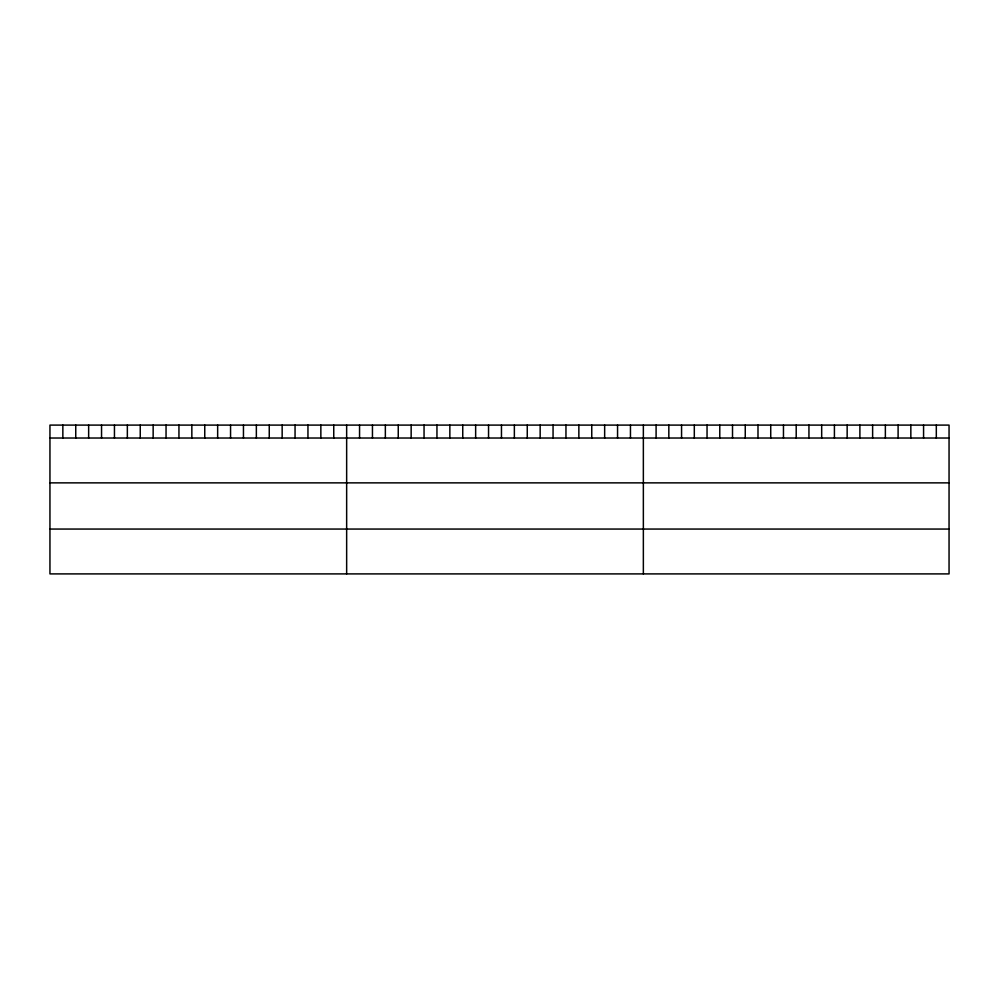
<?xml version="1.0" encoding="UTF-8"?>
<svg xmlns="http://www.w3.org/2000/svg" width="999" height="999" viewBox="0 0 999 999"><rect width="100%" height="100%" fill="white"/><g stroke="black" fill="none" stroke-linecap="round" stroke-linejoin="round"><path stroke-width="1.5" d="M949.05 438.024L949.05 573.901L49.95 573.901L49.95 425.099L949.05 425.099L949.05 438.024L49.95 438.024M49.95 482.867L949.05 482.867M49.95 529.058L949.05 529.058M936.313 425.099L936.313 438.024M923.576 425.099L923.576 438.024M910.838 425.099L910.838 438.024M898.101 425.099L898.101 438.024M885.364 425.099L885.364 438.024M872.626 425.099L872.626 438.024M859.889 425.099L859.889 438.024M847.152 425.099L847.152 438.024M834.415 425.099L834.415 438.024M821.678 425.099L821.678 438.024M808.94 425.099L808.94 438.024M796.203 425.099L796.203 438.024M783.466 425.099L783.466 438.024M770.729 425.099L770.729 438.024M757.991 425.099L757.991 438.024M745.254 425.099L745.254 438.024M732.517 425.099L732.517 438.024M719.779 425.099L719.779 438.024M707.042 425.099L707.042 438.024M694.305 425.099L694.305 438.024M681.568 425.099L681.568 438.024M668.831 425.099L668.831 438.024M656.093 425.099L656.093 438.024M643.356 425.099L643.356 573.901M630.456 425.099L630.456 438.024M617.557 425.099L617.557 438.024M604.657 425.099L604.657 438.024M591.758 425.099L591.758 438.024M578.858 425.099L578.858 438.024M565.958 425.099L565.958 438.024M553.059 425.099L553.059 438.024M540.159 425.099L540.159 438.024M527.26 425.099L527.26 438.024M514.36 425.099L514.36 438.024M501.461 425.099L501.461 438.024M488.548 425.099L488.548 438.024M475.649 425.099L475.649 438.024M462.749 425.099L462.749 438.024M449.85 425.099L449.85 438.024M436.95 425.099L436.95 438.024M424.051 425.099L424.051 438.024M411.151 425.099L411.151 438.024M398.251 425.099L398.251 438.024M385.352 425.099L385.352 438.024M372.452 425.099L372.452 438.024M359.553 425.099L359.553 438.024M346.653 425.099L346.653 573.901M333.753 425.099L333.753 438.024M320.854 425.099L320.854 438.024M307.954 425.099L307.954 438.024M295.055 425.099L295.055 438.024M282.155 425.099L282.155 438.024M269.255 425.099L269.255 438.024M256.356 425.099L256.356 438.024M243.456 425.099L243.456 438.024M230.557 425.099L230.557 438.024M217.657 425.099L217.657 438.024M204.758 425.099L204.758 438.024M191.845 425.099L191.845 438.024M178.946 425.099L178.946 438.024M166.046 425.099L166.046 438.024M153.147 425.099L153.147 438.024M140.247 425.099L140.247 438.024M127.348 425.099L127.348 438.024M114.448 425.099L114.448 438.024M101.548 425.099L101.548 438.024M88.649 425.099L88.649 438.024M75.749 425.099L75.749 438.024M62.85 425.099L62.85 438.024"/></g></svg>
